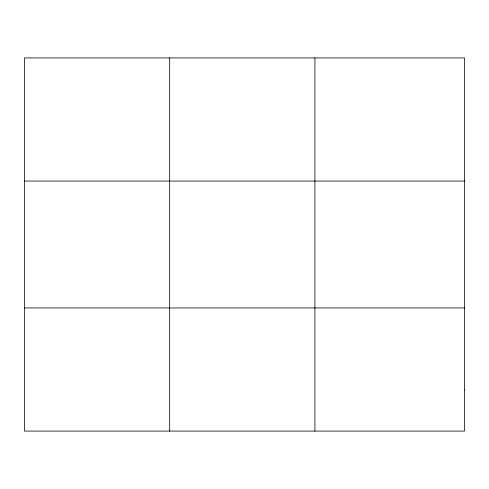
<?xml version="1.0" encoding="UTF-8"?>
<svg xmlns="http://www.w3.org/2000/svg" width="489" height="489" viewBox="0 0 489 489"><rect width="100%" height="100%" fill="white"/><g stroke="black" fill="none" stroke-linecap="round" stroke-linejoin="round"><path stroke-width="0.73" d="M169.683 431.084L169.683 57.916M314.916 431.084L314.916 57.916M24.45 181.058L464.55 181.058M24.45 307.942L464.55 307.942M464.55 390.039L464.55 431.084L24.45 431.084L24.45 57.916L464.55 57.916L464.55 390.039"/></g></svg>
